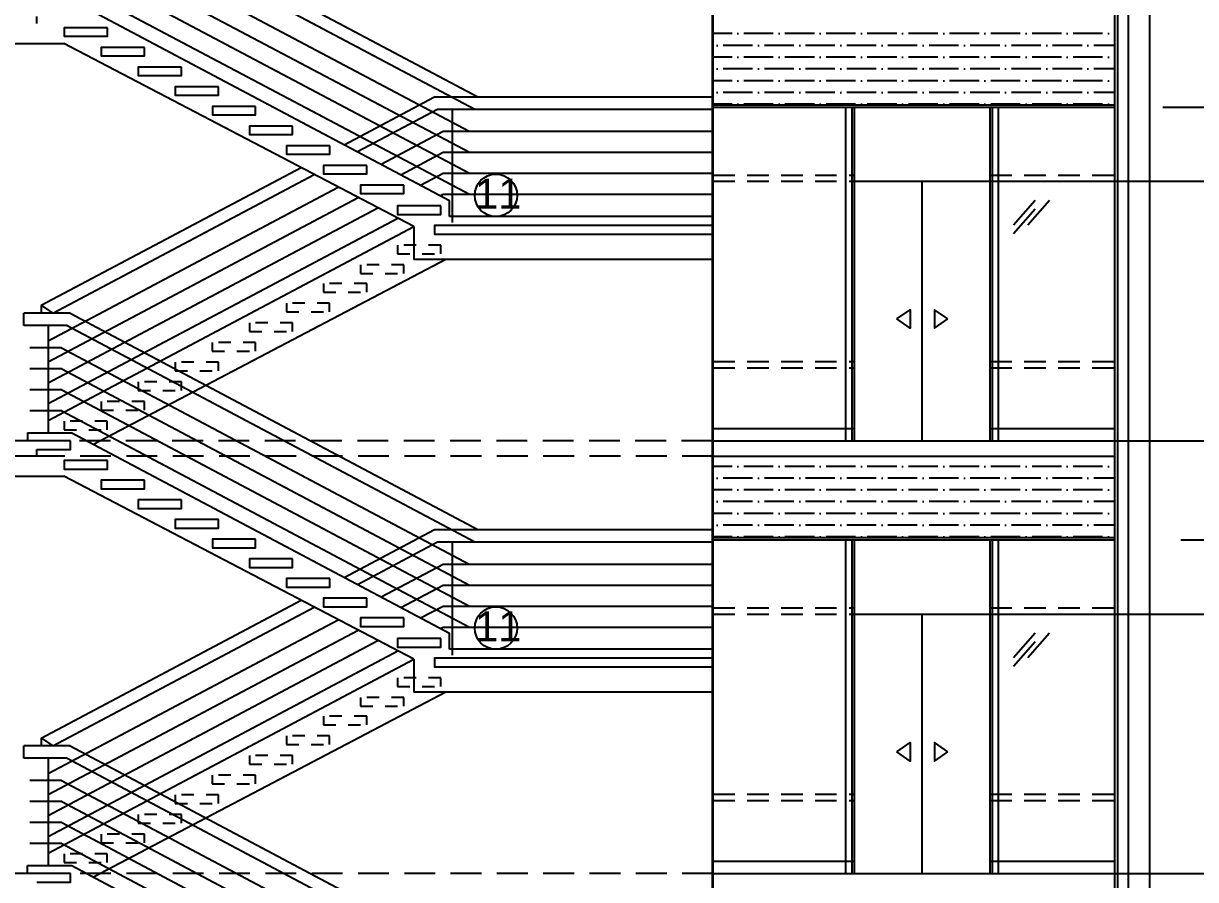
# Model space of a CAD drawing. Header units: millimetres. Extents: x 2148 to 2681, y 758 to 986.
# Drawn here: x 2461.04 to 2470.53, y 867.81 to 874.74 of the extents above; entities that cross this region are included whole.
import ezdxf

# ---------------------------------------------------------------- set-up
doc = ezdxf.new("R2010")
doc.units = ezdxf.units.MM
doc.linetypes.add('27-A-2-106-CD$1$HIDDEN', pattern=[0.375, 0.25, -0.125])
doc.linetypes.add('HIDDEN', pattern=[0.375, 0.25, -0.125])
for name, color, linetype in [('0.2', 10, 'Continuous'), ('4CO', 4, 'Continuous'), ('A-FLOR-STRS', 1, 'Continuous'), ('A-Hatch', 253, 'Continuous'), ('A-Stairs', 1, 'Continuous'), ('A-Wall', 4, 'Continuous'), ('cladding', 2, 'Continuous'), ('DR', 7, 'Continuous'), ('ELAYOUT', 4, 'Continuous'), ('hacht', 8, 'Continuous'), ('HATCH', 8, 'Continuous'), ('TLBLK', 7, 'Continuous')]:
    doc.layers.add(name, color=color, linetype=linetype)
doc.styles.add('ARIALNW', font='ARIALN.TTF')
doc.styles.add('SWISS', font='swissl.ttf')
doc.dimstyles.new('DIM 100', dxfattribs={"dimtxt": 0.2, "dimasz": 0.2, "dimexe": 0.1, "dimexo": 0, "dimgap": 0.05, "dimtad": 1, "dimzin": 0, "dimdsep": 46, "dimtxsty": 'ARIALNW', "dimcen": 0.09, "dimclrd": 6, "dimclre": 6, "dimclrt": 13, "dimadec": 0, "dimazin": 0, "dimtfac": 1, "dimtofl": 0, "dimtmove": 2, "dimatfit": 3, "dimfxl": 1, "dimtolj": 1, "dimtzin": 0, "dimarcsym": 0})

# ---------------------------------------------------------------- blocks, each defined once
blk = doc.blocks.new('*D2579')
at = {"layer": 'cladding', "color": 6, "lineweight": -2, "transparency": 16777216}
for p, q in [((2470.4074, 870.5636), (2475.1211, 870.5636)), ((2475.0211, 870.3636), (2475.0211, 868.0636)), ((2469.7034, 867.8636), (2475.1211, 867.8636))]:
    blk.add_line(p, q, dxfattribs=at)
at = {"layer": 'cladding', "color": 6, "transparency": 16777216}
for points in [[(2474.9878, 870.3636), (2475.0545, 870.3636), (2475.0211, 870.5636)], [(2474.9878, 868.0636), (2475.0545, 868.0636), (2475.0211, 867.8636)]]:
    blk.add_solid(points, dxfattribs=at)
at = {"layer": 'Defpoints', "color": 0, "transparency": 16777216}
for p in [(2470.4074, 870.5636), (2469.7034, 867.8636), (2475.0211, 867.8636)]:
    blk.add_point(p, dxfattribs=at)
at = {"layer": 'cladding', "color": 13, "transparency": 16777216, "insert": (2474.869, 869.2136), "char_height": 0.2, "attachment_point": 5, "rotation": 90, "style": 'ARIALNW'}
blk.add_mtext('\\A1;2.70', dxfattribs=at)
blk = doc.blocks.new('*D2581')
at = {"layer": 'cladding', "color": 6, "lineweight": -2, "transparency": 16777216}
for p, q in [((2468.7719, 869.9636), (2474.4657, 869.9636)), ((2474.3657, 869.7636), (2474.3657, 868.0636)), ((2468.7719, 867.8636), (2474.4657, 867.8636))]:
    blk.add_line(p, q, dxfattribs=at)
at = {"layer": 'cladding', "color": 6, "transparency": 16777216}
for points in [[(2474.3324, 869.7636), (2474.399, 869.7636), (2474.3657, 869.9636)], [(2474.3324, 868.0636), (2474.399, 868.0636), (2474.3657, 867.8636)]]:
    blk.add_solid(points, dxfattribs=at)
at = {"layer": 'Defpoints', "color": 0, "transparency": 16777216}
for p in [(2468.7719, 869.9636), (2468.7719, 867.8636), (2474.3657, 867.8636)]:
    blk.add_point(p, dxfattribs=at)
at = {"layer": 'cladding', "color": 13, "transparency": 16777216, "insert": (2474.2136, 868.9136), "char_height": 0.2, "attachment_point": 5, "rotation": 90, "style": 'ARIALNW'}
blk.add_mtext('\\A1;2.10', dxfattribs=at)
blk = doc.blocks.new('*D2582')
at = {"layer": 'cladding', "color": 6, "lineweight": -2, "transparency": 16777216}
for p, q in [((2470.4074, 870.5636), (2474.4657, 870.5636)), ((2474.3657, 870.1636), (2474.3657, 870.3636)), ((2470.3458, 869.9636), (2474.4657, 869.9636))]:
    blk.add_line(p, q, dxfattribs=at)
at = {"layer": 'cladding', "color": 6, "transparency": 16777216}
for points in [[(2474.3324, 870.3636), (2474.399, 870.3636), (2474.3657, 870.5636)], [(2474.3324, 870.1636), (2474.399, 870.1636), (2474.3657, 869.9636)]]:
    blk.add_solid(points, dxfattribs=at)
at = {"layer": 'Defpoints', "color": 0, "transparency": 16777216}
for p in [(2470.4074, 870.5636), (2474.3657, 870.5636), (2470.3458, 869.9636)]:
    blk.add_point(p, dxfattribs=at)
at = {"layer": 'cladding', "color": 13, "transparency": 16777216, "insert": (2474.1979, 870.2136), "char_height": 0.2, "attachment_point": 5, "rotation": 90, "style": 'ARIALNW'}
blk.add_mtext('\\A1;0.60', dxfattribs=at)
blk = doc.blocks.new('*D2583')
at = {"layer": 'cladding', "color": 6, "lineweight": -2, "transparency": 16777216}
for p, q in [((2470.2624, 874.0665), (2475.1211, 874.0665)), ((2475.0211, 873.8665), (2475.0211, 871.5665)), ((2469.7034, 871.3665), (2475.1211, 871.3665))]:
    blk.add_line(p, q, dxfattribs=at)
at = {"layer": 'cladding', "color": 6, "transparency": 16777216}
for points in [[(2474.9878, 873.8665), (2475.0545, 873.8665), (2475.0211, 874.0665)], [(2474.9878, 871.5665), (2475.0545, 871.5665), (2475.0211, 871.3665)]]:
    blk.add_solid(points, dxfattribs=at)
at = {"layer": 'Defpoints', "color": 0, "transparency": 16777216}
for p in [(2470.2624, 874.0665), (2469.7034, 871.3665), (2475.0211, 871.3665)]:
    blk.add_point(p, dxfattribs=at)
at = {"layer": 'cladding', "color": 13, "transparency": 16777216, "insert": (2474.869, 872.7165), "char_height": 0.2, "attachment_point": 5, "rotation": 90, "style": 'ARIALNW'}
blk.add_mtext('\\A1;2.70', dxfattribs=at)
blk = doc.blocks.new('*D2585')
at = {"layer": 'cladding', "color": 6, "lineweight": -2, "transparency": 16777216}
for p, q in [((2468.7719, 873.4665), (2474.4657, 873.4665)), ((2474.3657, 873.2665), (2474.3657, 871.5665)), ((2468.7719, 871.3665), (2474.4657, 871.3665))]:
    blk.add_line(p, q, dxfattribs=at)
at = {"layer": 'cladding', "color": 6, "transparency": 16777216}
for points in [[(2474.3324, 873.2665), (2474.399, 873.2665), (2474.3657, 873.4665)], [(2474.3324, 871.5665), (2474.399, 871.5665), (2474.3657, 871.3665)]]:
    blk.add_solid(points, dxfattribs=at)
at = {"layer": 'Defpoints', "color": 0, "transparency": 16777216}
for p in [(2468.7719, 873.4665), (2468.7719, 871.3665), (2474.3657, 871.3665)]:
    blk.add_point(p, dxfattribs=at)
at = {"layer": 'cladding', "color": 13, "transparency": 16777216, "insert": (2474.2136, 872.4165), "char_height": 0.2, "attachment_point": 5, "rotation": 90, "style": 'ARIALNW'}
blk.add_mtext('\\A1;2.10', dxfattribs=at)
blk = doc.blocks.new('*D2586')
at = {"layer": 'cladding', "color": 6, "lineweight": -2, "transparency": 16777216}
for p, q in [((2470.2624, 874.0665), (2474.4657, 874.0665)), ((2474.3657, 873.6665), (2474.3657, 873.8665)), ((2470.3458, 873.4665), (2474.4657, 873.4665))]:
    blk.add_line(p, q, dxfattribs=at)
at = {"layer": 'cladding', "color": 6, "transparency": 16777216}
for points in [[(2474.3324, 873.8665), (2474.399, 873.8665), (2474.3657, 874.0665)], [(2474.3324, 873.6665), (2474.399, 873.6665), (2474.3657, 873.4665)]]:
    blk.add_solid(points, dxfattribs=at)
at = {"layer": 'Defpoints', "color": 0, "transparency": 16777216}
for p in [(2470.2624, 874.0665), (2474.3657, 874.0665), (2470.3458, 873.4665)]:
    blk.add_point(p, dxfattribs=at)
at = {"layer": 'cladding', "color": 13, "transparency": 16777216, "insert": (2474.1979, 873.7165), "char_height": 0.2, "attachment_point": 5, "rotation": 90, "style": 'ARIALNW'}
blk.add_mtext('\\A1;0.60', dxfattribs=at)

msp = doc.modelspace()

# ---------------------------------------------------------------- hatches: boundary and pattern name
at = {"layer": 'hacht'}
h = msp.add_hatch(dxfattribs=at)
h.set_pattern_fill('ANSI36', color=256, scale=0.03, angle=135, style=0)
h.set_pattern_definition([(180, (-127.55042, 179.90836), (-0.1666875, -0.09525), [0.238125, -0.047625, 0, -0.047625])])
h.paths.add_polyline_path([(2466.6211973, 874.7445064), (2466.6211973, 874.0865307), (2469.8722939, 874.0865307), (2469.8722939, 874.7445064)])
h = msp.add_hatch(dxfattribs=at)
h.set_pattern_fill('ANSI36', color=256, scale=0.03, angle=135, style=0)
h.set_pattern_definition([(180, (-127.55042, 176.40539), (-0.1666875, -0.09525), [0.238125, -0.047625, 0, -0.047625])])
h.paths.add_polyline_path([(2466.6211973, 871.2415307), (2466.6211973, 870.583555), (2469.8722939, 870.583555), (2469.8722939, 871.2415307)])

# ---------------------------------------------------------------- linework, layer by layer
at = {"ltscale": 0.5}
for p, q in [((2461.4162903, 875.9013963, 0), (2464.7168495, 874.1510997, 0)), ((2461.3914157, 875.8013963, 0), (2464.6919749, 874.0510997, 0)), ((2461.3466415, 875.6213963, 0), (2464.6472008, 873.8710997, 0)), ((2461.347044, 875.4513963, 0), (2464.6476032, 873.7010997, 0)), ((2461.3474465, 875.2813963, 0), (2464.6480057, 873.5310997, 0)), ((2461.347849, 875.1113963, 0), (2464.6484082, 873.3610997, 0)), ((2461.347849, 875.1113963, 0), (2464.6484082, 873.3610997, 0)), ((2461.7162903, 874.7102802, 0), (2461.3662903, 874.7102802, 0)), ((2461.7162903, 874.7102802, 0), (2461.3662903, 874.7102802, 0)), ((2461.7162903, 874.7102802, 0), (2461.3662903, 874.7102802, 0)), ((2461.7162903, 874.7102802, 0), (2461.3662903, 874.7102802, 0)), ((2461.7162903, 874.7102802, 0), (2461.3662903, 874.7102802, 0)), ((2461.7162903, 874.7102802, 0), (2461.3662903, 874.7102802, 0)), ((2462.0162903, 874.551054, 0), (2461.6662903, 874.551054, 0)), ((2462.0162903, 874.551054, 0), (2461.6662903, 874.551054, 0)), ((2462.3162903, 874.3918278, 0), (2461.9662903, 874.3918278, 0)), ((2462.3162903, 874.3918278, 0), (2461.9662903, 874.3918278, 0)), ((2462.6162903, 874.2326017, 0), (2462.2662903, 874.2326017, 0)), ((2462.6162903, 874.2326017, 0), (2462.2662903, 874.2326017, 0)), ((2462.9162903, 874.0733755, 0), (2462.5662903, 874.0733755, 0)), ((2462.9162903, 874.0733755, 0), (2462.5662903, 874.0733755, 0)), ((2463.6341449, 873.7631373, 0), (2464.3657311, 874.1510997, 0)), ((2464.3657311, 874.1510997, 0), (2466.6161973, 874.1510997, 0)), ((2463.7408679, 873.7065418, 0), (2464.3906056, 874.0510997, 0)), ((2464.3906056, 874.0510997, 0), (2466.6161973, 874.0510997, 0)), ((2464.5090734, 874.0510997, 0), (2464.5090734, 873.1326768, 0)), ((2463.2162903, 873.9141493, 0), (2462.8662903, 873.9141493, 0)), ((2463.2162903, 873.9141493, 0), (2462.8662903, 873.9141493, 0)), ((2463.2162903, 873.9141493, 0), (2462.8662903, 873.9141493, 0)), ((2463.2162903, 873.9141493, 0), (2462.8662903, 873.9141493, 0)), ((2463.2162903, 873.9141493, 0), (2462.8662903, 873.9141493, 0)), ((2463.2162903, 873.9141493, 0), (2462.8662903, 873.9141493, 0)), ((2463.9329692, 873.6046699, 0), (2464.4353798, 873.8710997, 0)), ((2464.4353798, 873.8710997, 0), (2466.6161973, 873.8710997, 0)), ((2463.5162903, 873.7549232, 0), (2463.1662903, 873.7549232, 0)), ((2463.5162903, 873.7549232, 0), (2463.1662903, 873.7549232, 0)), ((2464.0930537, 873.5197766, 0), (2464.4349773, 873.7010997, 0)), ((2464.4353798, 873.7010997, 0), (2466.6161973, 873.7010997, 0)), ((2461.1820465, 872.4627821, 0), (2463.2845683, 873.5777558, 0)), ((2461.2741249, 872.3984205, 0), (2463.3920161, 873.5215447, 0)), ((2463.8162903, 873.595697, 0), (2463.4662903, 873.595697, 0)), ((2463.8162903, 873.595697, 0), (2463.4662903, 873.595697, 0)), ((2464.2531382, 873.4348833, 0), (2464.4345749, 873.5310997, 0)), ((2464.4353798, 873.5310997, 0), (2466.6161973, 873.5310997, 0)), ((2461.2385176, 872.175794, 0), (2463.5854222, 873.4203646, 0)), ((2464.1162903, 873.4364708, 0), (2463.7662903, 873.4364708, 0)), ((2464.1162903, 873.4364708, 0), (2463.7662903, 873.4364708, 0)), ((2461.2385176, 872.0060074, 0), (2463.7465939, 873.3360479, 0)), ((2464.4132227, 873.34999, 0), (2464.4341724, 873.3610997, 0)), ((2464.4353798, 873.3610997, 0), (2466.6161973, 873.3610997, 0)), ((2461.2385176, 871.8362209, 0), (2463.9077656, 873.2517312, 0)), ((2464.4157311, 873.2674391, 0), (2464.0662903, 873.2674391, 0)), ((2464.4157311, 873.2674391, 0), (2464.0662903, 873.2674391, 0)), ((2461.2385176, 871.6664343, 0), (2464.0689373, 873.1674144, 0)), ((2461.1828534, 872.3998623, 0), (2461.1828534, 872.4622181, 0)), ((2461.1828534, 872.4622181, -0.0000001), (2461.2741249, 872.3984205, 0)), ((2461.4162903, 872.3984205, 0), (2461.0400885, 872.3984205, -0.0000001)), ((2461.0400885, 872.2984205, 0), (2461.0400885, 872.3984205, -0.0000001)), ((2461.4162903, 872.3984205, 0), (2464.7168495, 870.648124, 0)), ((2461.3914157, 872.2984205, 0), (2461.0400885, 872.2984205, 0)), ((2461.2385176, 872.2997011, 0), (2461.2385176, 871.4297011, 0)), ((2461.3914157, 872.2984205, 0), (2464.6919749, 870.548124, 0)), ((2461.3466415, 872.1184205, 0), (2461.0900885, 872.1184205, 0)), ((2461.3466415, 872.1184205, 0), (2464.6472008, 870.368124, 0)), ((2461.347044, 871.9484205, 0), (2461.0900885, 871.9484205, 0)), ((2461.347044, 871.9484205, 0), (2464.6476032, 870.198124, 0)), ((2461.3474465, 871.7784205, 0), (2461.0900885, 871.7784205, 0)), ((2461.3474465, 871.7784205, 0), (2464.6480057, 870.028124, 0)), ((2461.347849, 871.6084205, 0), (2461.0900885, 871.6084205, 0)), ((2461.347849, 871.6084205, 0), (2464.6484082, 869.858124, 0)), ((2461.347849, 871.6084205, 0), (2464.6484082, 869.858124, 0)), ((2461.7162903, 871.2073045, 0), (2461.3662903, 871.2073045, 0)), ((2461.7162903, 871.2073045, 0), (2461.3662903, 871.2073045, 0)), ((2461.7162903, 871.2073045, 0), (2461.3662903, 871.2073045, 0)), ((2461.7162903, 871.2073045, 0), (2461.3662903, 871.2073045, 0)), ((2461.7162903, 871.2073045, 0), (2461.3662903, 871.2073045, 0)), ((2461.7162903, 871.2073045, 0), (2461.3662903, 871.2073045, 0)), ((2462.0162903, 871.0480783, 0), (2461.6662903, 871.0480783, 0)), ((2462.0162903, 871.0480783, 0), (2461.6662903, 871.0480783, 0)), ((2462.3162903, 870.8888521, 0), (2461.9662903, 870.8888521, 0)), ((2462.3162903, 870.8888521, 0), (2461.9662903, 870.8888521, 0)), ((2462.6162903, 870.729626, 0), (2462.2662903, 870.729626, 0)), ((2462.6162903, 870.729626, 0), (2462.2662903, 870.729626, 0)), ((2462.9162903, 870.5703998, 0), (2462.5662903, 870.5703998, 0)), ((2462.9162903, 870.5703998, 0), (2462.5662903, 870.5703998, 0)), ((2463.6341449, 870.2601616, 0), (2464.3657311, 870.648124, 0)), ((2464.3657311, 870.648124, 0), (2466.6161973, 870.648124, 0)), ((2463.7408679, 870.2035661, 0), (2464.3906056, 870.548124, 0)), ((2464.3906056, 870.548124, 0), (2466.6161973, 870.548124, 0)), ((2464.5090734, 870.548124, 0), (2464.5090734, 869.6297011, 0)), ((2463.2162903, 870.4111736, 0), (2462.8662903, 870.4111736, 0)), ((2463.2162903, 870.4111736, 0), (2462.8662903, 870.4111736, 0)), ((2463.2162903, 870.4111736, 0), (2462.8662903, 870.4111736, 0)), ((2463.2162903, 870.4111736, 0), (2462.8662903, 870.4111736, 0)), ((2463.2162903, 870.4111736, 0), (2462.8662903, 870.4111736, 0)), ((2463.2162903, 870.4111736, 0), (2462.8662903, 870.4111736, 0)), ((2463.9329692, 870.1016942, 0), (2464.4353798, 870.368124, 0)), ((2464.4353798, 870.368124, 0), (2466.6161973, 870.368124, 0)), ((2463.5162903, 870.2519475, 0), (2463.1662903, 870.2519475, 0)), ((2463.5162903, 870.2519475, 0), (2463.1662903, 870.2519475, 0)), ((2464.0930537, 870.0168009, 0), (2464.4349773, 870.198124, 0)), ((2464.4353798, 870.198124, 0), (2466.6161973, 870.198124, 0)), ((2463.8162903, 870.0927213, 0), (2463.4662903, 870.0927213, 0)), ((2463.8162903, 870.0927213, 0), (2463.4662903, 870.0927213, 0)), ((2461.1820465, 868.9598064, 0), (2463.2845683, 870.0747801, 0)), ((2461.2741249, 868.8954448, 0), (2463.3920161, 870.018569, 0)), ((2464.2531382, 869.9319076, 0), (2464.4345749, 870.028124, 0)), ((2464.4353798, 870.028124, 0), (2466.6161973, 870.028124, 0)), ((2461.2385176, 868.6728183, 0), (2463.5854222, 869.9173889, 0)), ((2464.1162903, 869.9334951, 0), (2463.7662903, 869.9334951, 0)), ((2464.1162903, 869.9334951, 0), (2463.7662903, 869.9334951, 0)), ((2461.2385176, 868.5030317, 0), (2463.7465939, 869.8330722, 0)), ((2464.4132227, 869.8470143, 0), (2464.4341724, 869.858124, 0)), ((2464.4353798, 869.858124, 0), (2466.6161973, 869.858124, 0)), ((2461.2385176, 868.3332452, 0), (2463.9077656, 869.7487555, 0)), ((2464.4157311, 869.7644634, 0), (2464.0662903, 869.7644634, 0)), ((2464.4157311, 869.7644634, 0), (2464.0662903, 869.7644634, 0)), ((2461.2385176, 868.1634586, 0), (2464.0689373, 869.6644387, 0)), ((2461.1828534, 868.8968866, 0), (2461.1828534, 868.9592424, 0)), ((2461.1828534, 868.9592424, -0.0000001), (2461.2741249, 868.8954448, 0)), ((2461.4162903, 868.8954448, 0), (2461.0400885, 868.8954448, -0.0000001)), ((2461.0400885, 868.7954448, 0), (2461.0400885, 868.8954448, -0.0000001)), ((2461.4162903, 868.8954448, 0), (2464.7168495, 867.1451483, 0)), ((2461.3914157, 868.7954448, 0), (2461.0400885, 868.7954448, 0)), ((2461.2385176, 868.7967254, 0), (2461.2385176, 867.9267254, 0)), ((2461.3914157, 868.7954448, 0), (2464.6919749, 867.0451483, 0)), ((2461.3466415, 868.6154448, 0), (2461.0900885, 868.6154448, 0)), ((2461.3466415, 868.6154448, 0), (2464.6472008, 866.8651483, 0)), ((2461.347044, 868.4454448, 0), (2461.0900885, 868.4454448, 0)), ((2461.347044, 868.4454448, 0), (2464.6476032, 866.6951483, 0)), ((2461.3474465, 868.2754448, 0), (2461.0900885, 868.2754448, 0)), ((2461.3474465, 868.2754448, 0), (2464.6480057, 866.5251483, 0)), ((2461.347849, 868.1054448, 0), (2461.0900885, 868.1054448, 0)), ((2461.347849, 868.1054448, 0), (2464.6484082, 866.3551483, 0)), ((2461.347849, 868.1054448, 0), (2464.6484082, 866.3551483, 0))]:
    msp.add_line(p, q, dxfattribs=at)
at = {"ltscale": 0.05, "elevation": 0}
for points in [[(2461.7168495, 874.7102802), (2461.3668495, 874.7102802), (2461.3668495, 874.6402802), (2461.7168495, 874.6402802)], [(2462.0168495, 874.551054), (2461.6668495, 874.551054), (2461.6668495, 874.481054), (2462.0168495, 874.481054)], [(2462.3168495, 874.3918278), (2461.9668495, 874.3918278), (2461.9668495, 874.3218278), (2462.3168495, 874.3218278)], [(2462.6168495, 874.2326017), (2462.2668495, 874.2326017), (2462.2668495, 874.1626017), (2462.6168495, 874.1626017)], [(2462.9168495, 874.0733755), (2462.5668495, 874.0733755), (2462.5668495, 874.0033755), (2462.9168495, 874.0033755)], [(2463.2168495, 873.9141493), (2462.8668495, 873.9141493), (2462.8668495, 873.8441493), (2463.2168495, 873.8441493)], [(2463.5168495, 873.7549232), (2463.1668495, 873.7549232), (2463.1668495, 873.6849232), (2463.5168495, 873.6849232)], [(2463.8168495, 873.595697), (2463.4668495, 873.595697), (2463.4668495, 873.525697), (2463.8168495, 873.525697)], [(2464.1168495, 873.4364708), (2463.7668495, 873.4364708), (2463.7668495, 873.3664708), (2464.1168495, 873.3664708)], [(2464.4162903, 873.2674391), (2464.0662903, 873.2674391), (2464.0662903, 873.1974391), (2464.4162903, 873.1974391)], [(2461.7168495, 871.2073045), (2461.3668495, 871.2073045), (2461.3668495, 871.1373045), (2461.7168495, 871.1373045)], [(2462.0168495, 871.0480783), (2461.6668495, 871.0480783), (2461.6668495, 870.9780783), (2462.0168495, 870.9780783)], [(2462.3168495, 870.8888521), (2461.9668495, 870.8888521), (2461.9668495, 870.8188521), (2462.3168495, 870.8188521)], [(2462.6168495, 870.729626), (2462.2668495, 870.729626), (2462.2668495, 870.659626), (2462.6168495, 870.659626)], [(2462.9168495, 870.5703998), (2462.5668495, 870.5703998), (2462.5668495, 870.5003998), (2462.9168495, 870.5003998)], [(2463.2168495, 870.4111736), (2462.8668495, 870.4111736), (2462.8668495, 870.3411736), (2463.2168495, 870.3411736)], [(2463.5168495, 870.2519475), (2463.1668495, 870.2519475), (2463.1668495, 870.1819475), (2463.5168495, 870.1819475)], [(2463.8168495, 870.0927213), (2463.4668495, 870.0927213), (2463.4668495, 870.0227213), (2463.8168495, 870.0227213)], [(2464.1168495, 869.9334951), (2463.7668495, 869.9334951), (2463.7668495, 869.8634951), (2464.1168495, 869.8634951)], [(2464.4162903, 869.7644634), (2464.0662903, 869.7644634), (2464.0662903, 869.6944634), (2464.4162903, 869.6944634)]]:
    msp.add_lwpolyline(points, close=True, dxfattribs=at)
for points in [[(2466.6161973, 873.108213), (2464.3657311, 873.108213), (2464.3657311, 873.038213), (2466.6161973, 873.038213)], [(2466.6161973, 869.6052373), (2464.3657311, 869.6052373), (2464.3657311, 869.5352373), (2466.6161973, 869.5352373)]]:
    msp.add_lwpolyline(points, dxfattribs=at)
at = {"layer": '0.2', "ltscale": 0.5}
for centre in [(2464.8626351, 873.35292, -0.0000001), (2464.8626351, 869.8499443, -0.0000001)]:
    msp.add_circle(centre, 0.172101, dxfattribs=at)
at = {"layer": '4CO', "ltscale": 0.5}
for p, q in [((2461.4287275, 874.9326768, 0), (2464.4862903, 873.3112421, 0)), ((2460.6650919, 874.5826768, -0.0000001), (2461.3636584, 874.5826768, 0)), ((2464.1978747, 873.0999611), (2461.3636584, 874.5826768)), ((2466.6161973, 873.1826768, 0), (2464.4862903, 873.1826768, 0)), ((2464.6587894, 872.8326768, 0), (2464.1978747, 872.8326768, 0)), ((2466.6161973, 872.8326768, 0), (2464.6587894, 872.8326768, 0)), ((2461.0696294, 871.4297011, 0), (2461.4287275, 871.4297011, 0)), ((2461.4287275, 871.4297011, 0), (2464.4862903, 869.8082663, 0)), ((2460.6650919, 871.0797011, -0.0000001), (2461.3636584, 871.0797011, 0)), ((2464.1978747, 869.5969854), (2461.3636584, 871.0797011)), ((2466.6161973, 869.6797011, 0), (2464.4862903, 869.6797011, 0)), ((2464.6587894, 869.3297011, 0), (2464.1978747, 869.3297011, 0)), ((2466.6161973, 869.3297011, 0), (2464.6587894, 869.3297011, 0)), ((2461.0696294, 867.9267254, 0), (2461.4287275, 867.9267254, 0)), ((2461.4287275, 867.9267254, 0), (2464.4862903, 866.3052906, 0))]:
    msp.add_line(p, q, dxfattribs=at)
at = {"layer": 'A-FLOR-STRS', "color": 8, "linetype": '27-A-2-106-CD$1$HIDDEN'}
for p, q in [((2466.6161973, 871.3665307, 0), (2461.4196294, 871.3665306, 0)), ((2466.6211973, 871.2415307, 0), (2461.1460354, 871.2415306, 0)), ((2466.6211973, 867.863555, 0), (2461.4246294, 867.8635549, 0))]:
    msp.add_line(p, q, dxfattribs=at)
at = {"layer": 'A-Hatch'}
msp.add_line((2469.9847615, 846.8486765, 0), (2469.9847615, 877.7474821, 0), dxfattribs=at)
at = {"layer": 'A-Stairs', "color": 2, "ltscale": 0.5}
for p, q in [((2461.2385176, 871.530605, 0), (2464.1978747, 873.0999611, 0)), ((2464.4573547, 872.8326768, 0), (2461.6033343, 871.3371066, 0)), ((2461.2385176, 871.530605, 0), (2461.2385176, 871.4297011, 0)), ((2461.2385176, 868.0276293, 0), (2464.1978747, 869.5969854, 0)), ((2464.4573547, 869.3297011, 0), (2461.6033343, 867.8341309, 0))]:
    msp.add_line(p, q, dxfattribs=at)
at = {"layer": 'A-Stairs', "linetype": '27-A-2-106-CD$1$HIDDEN', "ltscale": 0.2, "elevation": 0}
for points in [[(2464.4162903, 872.9489868), (2464.0662903, 872.9489868), (2464.0662903, 872.8789868), (2464.4162903, 872.8789868), (2464.4162903, 872.9489868)], [(2464.4162903, 869.4460111), (2464.0662903, 869.4460111), (2464.0662903, 869.3760111), (2464.4162903, 869.3760111), (2464.4162903, 869.4460111)]]:
    msp.add_lwpolyline(points, dxfattribs=at)
for points in [[(2464.1162903, 872.7897606), (2463.7662903, 872.7897606), (2463.7662903, 872.7197606), (2464.1162903, 872.7197606)], [(2463.8162903, 872.64034), (2463.4662903, 872.64034), (2463.4662903, 872.57034), (2463.8162903, 872.57034)], [(2463.5162903, 872.4811138), (2463.1662903, 872.4811138), (2463.1662903, 872.4111138), (2463.5162903, 872.4111138)], [(2463.2162903, 872.3218877), (2462.8662903, 872.3218877), (2462.8662903, 872.2518877), (2463.2162903, 872.2518877)], [(2462.9162903, 872.1626615), (2462.5662903, 872.1626615), (2462.5662903, 872.0926615), (2462.9162903, 872.0926615)], [(2462.6162903, 872.0034353), (2462.2662903, 872.0034353), (2462.2662903, 871.9334353), (2462.6162903, 871.9334353)], [(2462.3162903, 871.8442092), (2461.9662903, 871.8442092), (2461.9662903, 871.7742092), (2462.3162903, 871.7742092)], [(2462.0162903, 871.684983), (2461.6662903, 871.684983), (2461.6662903, 871.614983), (2462.0162903, 871.614983)], [(2461.7162903, 871.5257568), (2461.3662903, 871.5257568), (2461.3662903, 871.4557568), (2461.7162903, 871.4557568)], [(2464.1162903, 869.2867849), (2463.7662903, 869.2867849), (2463.7662903, 869.2167849), (2464.1162903, 869.2167849)], [(2463.8162903, 869.1373643), (2463.4662903, 869.1373643), (2463.4662903, 869.0673643), (2463.8162903, 869.0673643)], [(2463.5162903, 868.9781381), (2463.1662903, 868.9781381), (2463.1662903, 868.9081381), (2463.5162903, 868.9081381)], [(2463.2162903, 868.818912), (2462.8662903, 868.818912), (2462.8662903, 868.748912), (2463.2162903, 868.748912)], [(2462.9162903, 868.6596858), (2462.5662903, 868.6596858), (2462.5662903, 868.5896858), (2462.9162903, 868.5896858)], [(2462.6162903, 868.5004596), (2462.2662903, 868.5004596), (2462.2662903, 868.4304596), (2462.6162903, 868.4304596)], [(2462.3162903, 868.3412335), (2461.9662903, 868.3412335), (2461.9662903, 868.2712335), (2462.3162903, 868.2712335)], [(2462.0162903, 868.1820073), (2461.6662903, 868.1820073), (2461.6662903, 868.1120073), (2462.0162903, 868.1120073)], [(2461.7162903, 868.0227811), (2461.3662903, 868.0227811), (2461.3662903, 867.9527811), (2461.7162903, 867.9527811)]]:
    msp.add_lwpolyline(points, close=True, dxfattribs=at)
at = {"layer": 'A-Wall'}
for p, q in [((2470.1526955, 877.747842, 0), (2470.1526955, 846.8486765, 0)), ((2464.4862903, 873.1826768, 0), (2464.4862903, 873.3112421, 0)), ((2464.1978747, 873.0999611, 0), (2464.1978747, 872.8326768, 0)), ((2461.0696294, 871.4297011, 0), (2461.0696294, 871.3665306, 0)), ((2461.4196294, 871.3665306, 0), (2458.3113273, 871.3665306, 0)), ((2464.4862903, 869.6797011, 0), (2464.4862903, 869.8082663, 0)), ((2464.1978747, 869.5969854, 0), (2464.1978747, 869.3297011, 0)), ((2461.0696294, 867.8635549, 0), (2461.0696294, 867.9267254, -0.0000001)), ((2461.4196294, 867.8635549, 0), (2458.3113273, 867.8635549, 0))]:
    msp.add_line(p, q, dxfattribs=at)
at = {"layer": 'cladding'}
for p, q in [((2469.8722939, 850.3516522, 0), (2469.8722939, 877.7474821, 0)), ((2469.8972939, 850.3516522, 0), (2469.8972939, 877.7474821, 0)), ((2466.6161973, 846.8486765, 0), (2466.6161973, 874.8695064, 0)), ((2461.1460354, 874.7445063, 0), (2461.1460354, 874.7995063, 0)), ((2461.1460354, 871.2415306, 0), (2458.3113273, 871.2415306, 0)), ((2461.1460354, 871.2415306, 0), (2461.1460354, 871.2965306, 0)), ((2466.6161973, 871.2415307, 0), (2469.8722939, 871.2415307, 0))]:
    msp.add_line(p, q, dxfattribs=at)
at = {"layer": 'cladding', "elevation": 0}
for points in [[(2461.1460354, 871.2965306), (2461.4196294, 871.2965306), (2461.4196294, 871.3665306), (2461.4196294, 871.3665306)], [(2461.1460354, 867.7935549), (2461.4196294, 867.7935549), (2461.4196294, 867.8635549), (2461.4196294, 867.8635549)]]:
    msp.add_lwpolyline(points, dxfattribs=at)
at = {"layer": 'DR'}
for p, q in [((2467.6965253, 871.3665307, 0), (2467.6965253, 874.0665307, 0)), ((2467.6965253, 871.3665307, 0), (2467.6965253, 874.0665307, 0)), ((2468.9322819, 871.3665307, 0), (2468.9322819, 874.0665307, 0)), ((2467.7651785, 873.4665307, 0), (2468.8651891, 873.4665307, 0)), ((2468.3144035, 871.3665307, 0), (2468.3144035, 873.4665307, 0)), ((2467.6965253, 867.863555, 0), (2467.6965253, 870.563555, 0)), ((2467.6965253, 867.863555, 0), (2467.6965253, 870.563555, 0)), ((2468.9322819, 867.863555, 0), (2468.9322819, 870.563555, 0)), ((2467.7651785, 869.963555, 0), (2468.8651891, 869.963555, 0)), ((2468.3144035, 867.863555, 0), (2468.3144035, 869.963555, 0))]:
    msp.add_line(p, q, dxfattribs=at)
at = {"layer": 'ELAYOUT', "ltscale": 10}
for p, q in [((2466.6161973, 871.3665307, 0), (2469.8722939, 871.3665307, 0)), ((2466.6161973, 867.863555, 0), (2469.8722939, 867.863555, 0))]:
    msp.add_line(p, q, dxfattribs=at)
at = {"layer": 'hacht'}
for p, q in [((2466.6161973, 874.0865307, 0), (2469.8722939, 874.0865307, 0)), ((2466.6161973, 874.0665307, 0), (2469.8722939, 874.0665307, 0)), ((2469.0534187, 873.1150051, 0), (2469.2285191, 873.3143823, 0)), ((2469.168589, 873.1150051, 0), (2469.3436894, 873.3143823, 0)), ((2469.0534187, 873.0437332, 0), (2469.2285191, 873.2431104, 0)), ((2466.6161973, 870.583555, 0), (2469.8722939, 870.583555, 0)), ((2466.6161973, 870.563555, 0), (2469.8722939, 870.563555, 0)), ((2469.0534187, 869.6120294, 0), (2469.2285191, 869.8114066, 0)), ((2469.168589, 869.6120294, 0), (2469.3436894, 869.8114066, 0)), ((2469.0534187, 869.5407575, 0), (2469.2285191, 869.7401347, 0))]:
    msp.add_line(p, q, dxfattribs=at)
at = {"layer": 'hacht', "elevation": 0}
for points in [[(2468.1081498, 872.3519244), (2468.2163547, 872.4273374), (2468.2163547, 872.2765114)], [(2468.5206571, 872.3519244), (2468.4124522, 872.4273374), (2468.4124522, 872.2765114)], [(2468.1081498, 868.8489487), (2468.2163547, 868.9243617), (2468.2163547, 868.7735357)], [(2468.5206571, 868.8489487), (2468.4124522, 868.9243617), (2468.4124522, 868.7735357)]]:
    msp.add_lwpolyline(points, close=True, dxfattribs=at)
at = {"layer": 'HATCH'}
for p, q in [((2466.6211973, 846.8486765, 0), (2466.6211973, 874.8695064, 0)), ((2467.7464549, 871.3665307, 0), (2467.7464549, 874.0665307, 0)), ((2467.7651785, 871.3665307, 0), (2467.7651785, 874.0665307, 0)), ((2468.8651891, 871.3665307, 0), (2468.8651891, 874.0665307, 0)), ((2468.8823524, 871.3665307, 0), (2468.8823524, 874.0665307, 0)), ((2466.6211973, 871.4665307, 0), (2467.7651785, 871.4665307, 0)), ((2468.8651891, 871.4665307, 0), (2469.8722939, 871.4665307, 0)), ((2467.7464549, 867.863555, 0), (2467.7464549, 870.563555, 0)), ((2467.7651785, 867.863555, 0), (2467.7651785, 870.563555, 0)), ((2468.8651891, 867.863555, 0), (2468.8651891, 870.563555, 0)), ((2468.8823524, 867.863555, 0), (2468.8823524, 870.563555, 0)), ((2466.6211973, 867.963555, 0), (2467.7651785, 867.963555, 0)), ((2468.8651891, 867.963555, 0), (2469.8722939, 867.963555, 0))]:
    msp.add_line(p, q, dxfattribs=at)
at = {"layer": 'HATCH', "linetype": 'HIDDEN', "ltscale": 0.7}
for p, q in [((2466.6211973, 873.5165307, 0), (2467.7651785, 873.5165307, 0)), ((2468.8651891, 873.5165307, 0), (2469.8722939, 873.5165307, 0)), ((2466.6211973, 873.4665307, 0), (2467.7651785, 873.4665307, 0)), ((2468.8651891, 873.4665307, 0), (2469.8722939, 873.4665307, 0)), ((2466.6211973, 872.0075346, 0), (2467.7651785, 872.0075346, 0)), ((2468.8651891, 872.0075346, 0), (2469.8722939, 872.0075346, 0)), ((2466.6211973, 871.9575346, 0), (2467.7651785, 871.9575346, 0)), ((2468.8651891, 871.9575346, 0), (2469.8722939, 871.9575346, 0)), ((2466.6211973, 870.013555, 0), (2467.7651785, 870.013555, 0)), ((2468.8651891, 870.013555, 0), (2469.8722939, 870.013555, 0)), ((2466.6211973, 869.963555, 0), (2467.7651785, 869.963555, 0)), ((2468.8651891, 869.963555, 0), (2469.8722939, 869.963555, 0)), ((2466.6211973, 868.5045589, 0), (2467.7651785, 868.5045589, 0)), ((2468.8651891, 868.5045589, 0), (2469.8722939, 868.5045589, 0)), ((2466.6211973, 868.4545589, 0), (2467.7651785, 868.4545589, 0)), ((2468.8651891, 868.4545589, 0), (2469.8722939, 868.4545589, 0))]:
    msp.add_line(p, q, dxfattribs=at)

# ---------------------------------------------------------------- texts
at = {"layer": 'TLBLK', "color": 7, "char_height": 0.24243758, "width": 5.279969108, "attachment_point": 5, "style": 'SWISS'}
for insert in [(2464.8811283, 873.3665552, -0.0000001), (2464.8811283, 869.8635795, -0.0000001)]:
    msp.add_mtext('11', dxfattribs=dict(at, insert=insert))

# ---------------------------------------------------------------- dimensions: what is measured, and where the dimension line sits
at = {"layer": 'cladding'}
for base, p1, p2, picture, middle in [((2475.0211207, 871.3665307, 0), (2470.2623534, 874.0665307, 0), (2469.7034202, 871.3665307, 0), '*D2583', (2474.8690061, 872.7165307, 0)), ((2474.3657006, 871.3665307, 0), (2468.771922, 873.4665307, 0), (2468.771922, 871.3665307, 0), '*D2585', (2474.213586, 872.4165307, 0)), ((2475.0211207, 867.863555, 0), (2470.4073812, 870.563555, 0), (2469.7034202, 867.863555, 0), '*D2579', (2474.8690061, 869.213555, 0)), ((2474.3657006, 867.863555, 0), (2468.771922, 869.963555, 0), (2468.771922, 867.863555, 0), '*D2581', (2474.213586, 868.913555, 0))]:
    dim = msp.add_linear_dim(base=base, p1=p1, p2=p2, angle=90, dimstyle='DIM 100', override={"dimfxl": 0.03}, dxfattribs=at)
    dim.commit()
    dim.dimension.update_dxf_attribs({"geometry": picture, "text_midpoint": middle})
for base, p1, p2, picture, middle in [((2474.3657006, 874.0665307, 0), (2470.3457567, 873.4665307, 0), (2470.2623534, 874.0665307, 0), '*D2586', (2474.1978701, 873.7165307, 0)), ((2474.3657006, 870.563555, 0), (2470.3457567, 869.963555, 0), (2470.4073812, 870.563555, 0), '*D2582', (2474.1978701, 870.213555, 0))]:
    dim = msp.add_linear_dim(base=base, p1=p1, p2=p2, angle=90, dimstyle='DIM 100', override={"dimfxl": 0.03}, dxfattribs=at)
    dim.commit()
    dim.dimension.update_dxf_attribs({"geometry": picture, "text_midpoint": middle, "dimtype": 160})

doc.saveas('drawing.dxf')
